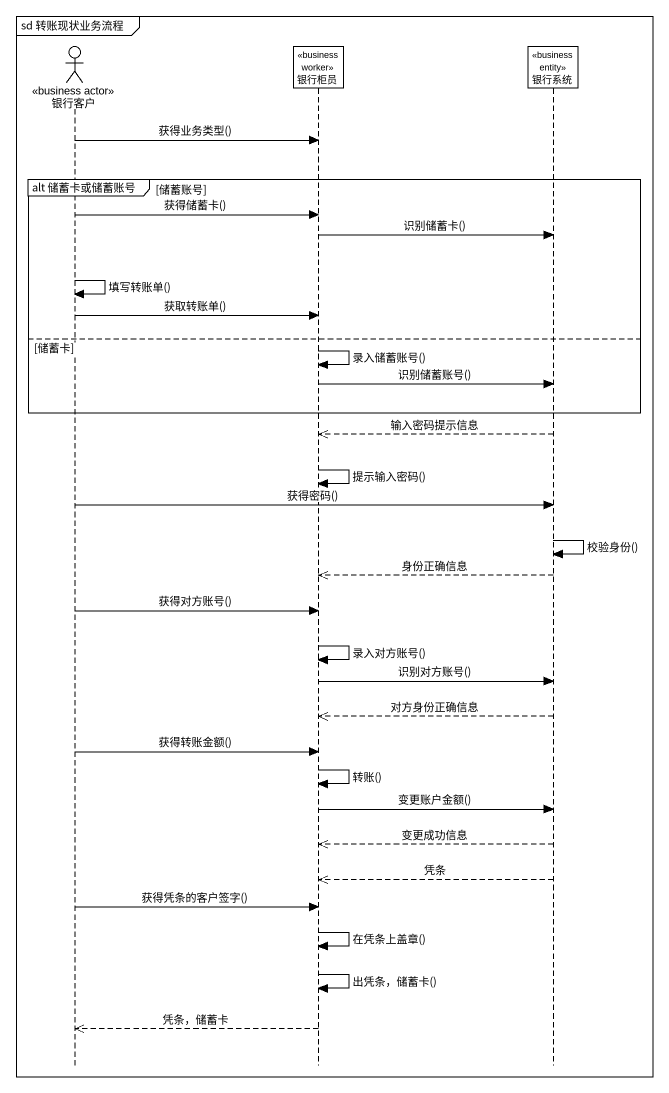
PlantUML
@startuml
mainframe sd 转账现状业务流程
hide footbox
actor 银行客户 <<business actor>>
participant 银行柜员 <<business worker>>
participant 银行系统 <<business entity>>

银行客户 -> 银行柜员 : 获得业务类型()
group alt 储蓄卡或储蓄账号 [储蓄账号]
  银行客户 -> 银行柜员 : 获得储蓄卡()
  银行柜员 -> 银行系统 : 识别储蓄卡()
  银行客户 -> 银行客户 : 填写转账单()
  银行客户 -> 银行柜员 : 获取转账单()
else 储蓄卡
  银行柜员 -> 银行柜员 : 录入储蓄账号()
  银行柜员 -> 银行系统 : 识别储蓄账号()
end
银行系统 -->> 银行柜员 : 输入密码提示信息
银行柜员 -> 银行柜员 : 提示输入密码()
银行客户 -> 银行系统 : 获得密码()
银行系统 -> 银行系统 : 校验身份()
银行系统 -->> 银行柜员 : 身份正确信息
银行客户 -> 银行柜员 : 获得对方账号()
银行柜员 -> 银行柜员 : 录入对方账号()
银行柜员 -> 银行系统 : 识别对方账号()
银行系统 -->> 银行柜员 : 对方身份正确信息
银行客户 -> 银行柜员 : 获得转账金额()
银行柜员 -> 银行柜员 : 转账()
银行柜员 -> 银行系统 : 变更账户金额()
银行系统 -->> 银行柜员 : 变更成功信息
银行系统 -->> 银行柜员 : 凭条
银行客户 -> 银行柜员 : 获得凭条的客户签字()
银行柜员 -> 银行柜员 : 在凭条上盖章()
银行柜员 -> 银行柜员 : 出凭条，储蓄卡()
银行柜员 -->> 银行客户 : 凭条，储蓄卡
@enduml
